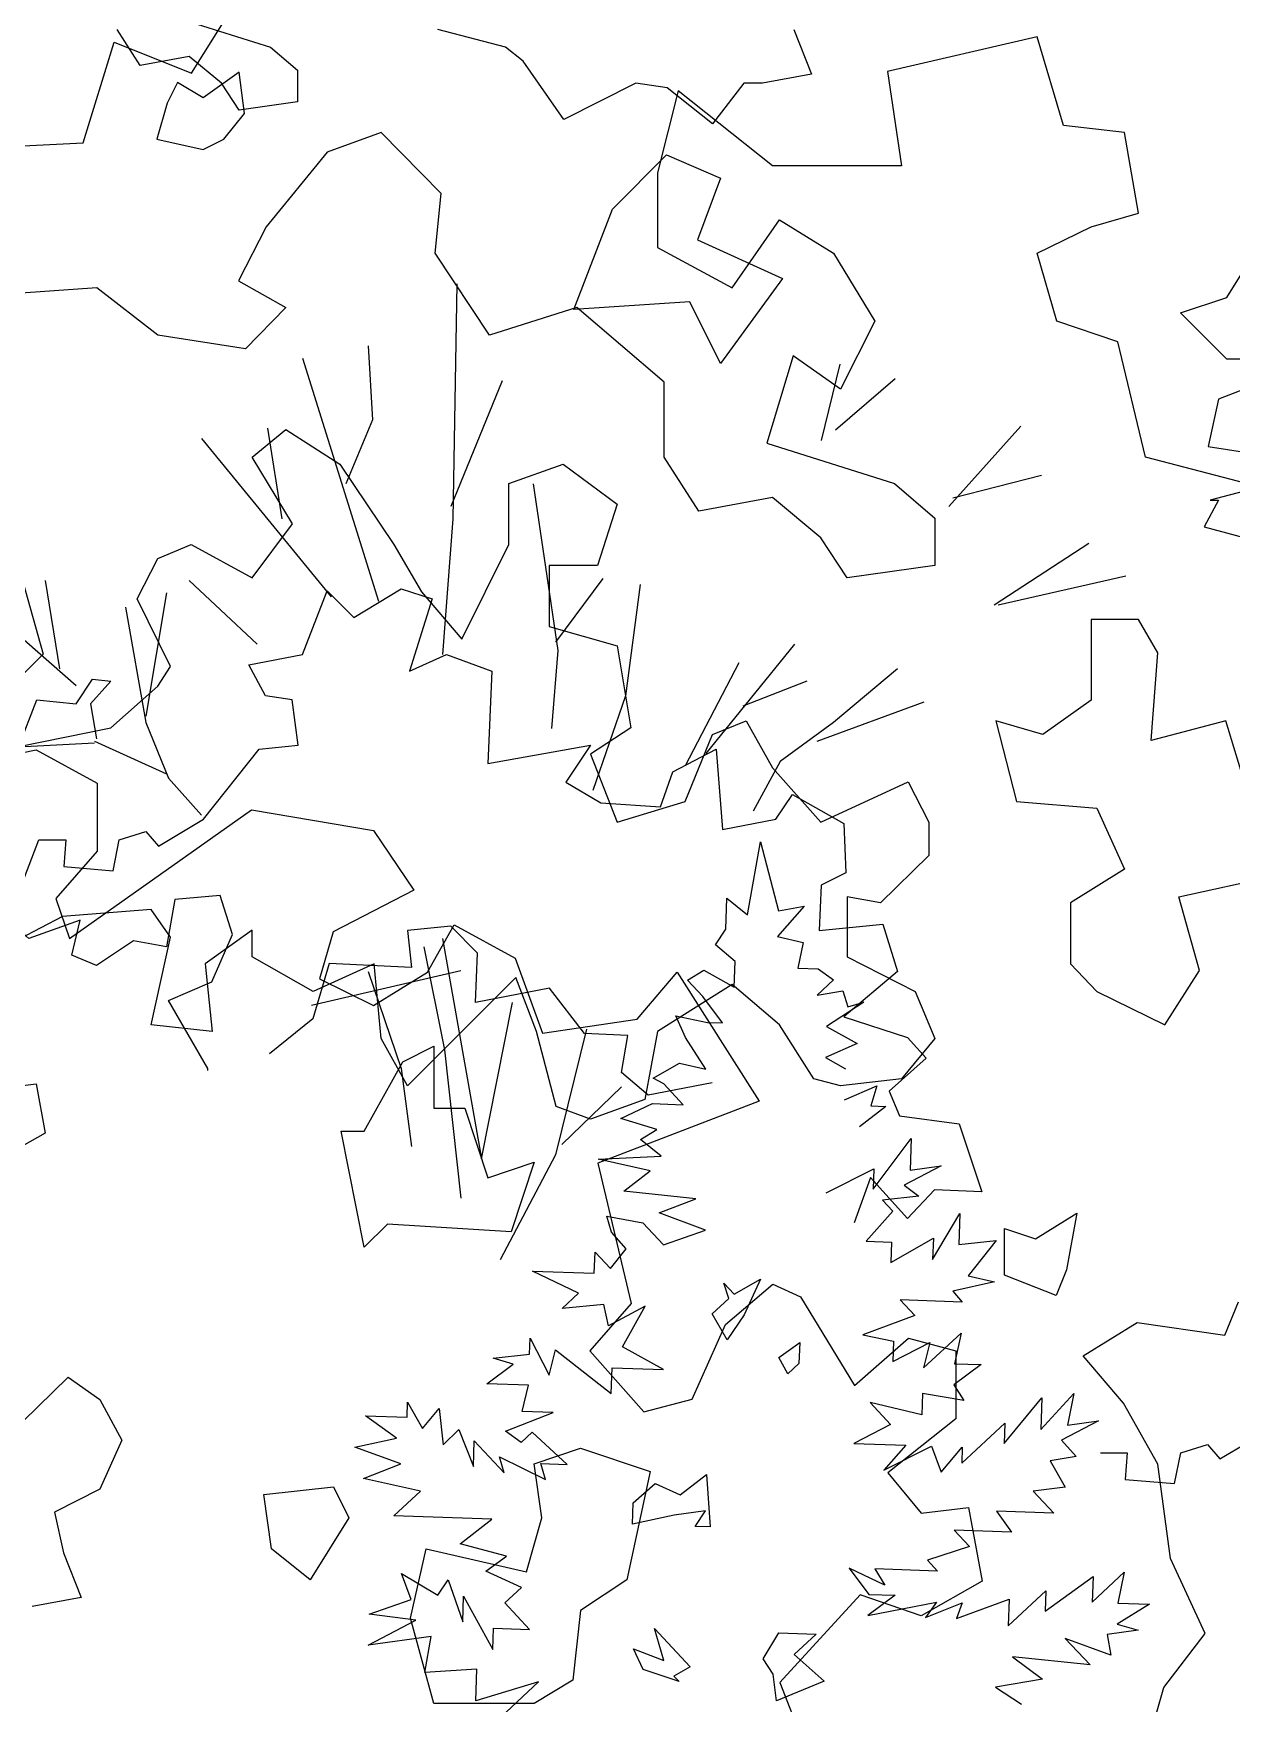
# Model space of a CAD drawing. Header units: inches. Extents: x 11.9 to 85.3, y 21.1 to 37.4.
# Drawn here: x 14.7854 to 15.0609, y 22.7362 to 23.1203 of the extents above; entities that cross this region are included whole.
import ezdxf

# ---------------------------------------------------------------- set-up
doc = ezdxf.new("R2010")
doc.units = ezdxf.units.IN
doc.header["$MEASUREMENT"] = 0
doc.layers.add('CAY', color=94, linetype='Continuous')
doc.layers.add('CAY-3', color=61, linetype='Continuous')

# ---------------------------------------------------------------- blocks, each defined once
blk = doc.blocks.new('A$C76451831')
at = {"layer": 'CAY'}
for p, q in [((1555.95, 1922.74), (1566.56, 1884.99)), ((1566.56, 1884.99), (1545.34, 1863.75)), ((1548.87, 1833.08), (1563.02, 1836.03)), ((1563.02, 1836.03), (1594.27, 1818.92)), ((1594.27, 1818.92), (1594.27, 1784.12)), ((1580.12, 1739.29), (1673.28, 1805.36)), ((1673.28, 1805.36), (1735.78, 1794.74)), ((1735.78, 1794.74), (1756.42, 1764.07)), ((1594.27, 1784.12), (1573.05, 1759.94)), ((1756.42, 1764.07), (1715.15, 1742.83)), ((1573.05, 1759.94), (1580.12, 1739.29)), ((1763.5, 1722.19), (1777.06, 1746.37)), ((1777.06, 1746.37), (1808.31, 1729.27)), ((1715.15, 1742.83), (1708.07, 1718.65)), ((1808.31, 1729.27), (1822.46, 1690.92)), ((1735.78, 1705.08), (1763.5, 1722.19)), ((1870.81, 1698), (1891.44, 1722.19)), ((1891.44, 1722.19), (1933.31, 1656.12)), ((1708.07, 1718.65), (1735.78, 1705.08)), ((1822.46, 1690.92), (1870.81, 1698)), ((1933.31, 1656.12), (1850.76, 1624.27)), ((1850.76, 1624.27), (1867.86, 1552.31)), ((1916.21, 1541.69), (1940.38, 1562.33)), ((1940.38, 1562.33), (1954.53, 1555.85)), ((1867.86, 1552.31), (1846.63, 1528.12)), ((1954.53, 1555.85), (1982.25, 1510.43)), ((2171.92, 1536.12), (2178.99, 1553.22)), ((1899.11, 1503.35), (1916.21, 1541.69)), ((2099.39, 1525.5), (2127.11, 1542.61)), ((2127.11, 1542.61), (2171.92, 1536.12)), ((1982.25, 1510.43), (2009.96, 1534.61)), ((2009.96, 1534.61), (2034.13, 1528.12)), ((1846.63, 1528.12), (1874.34, 1496.86)), ((2034.13, 1528.12), (2034.13, 1493.32)), ((2120.03, 1501.32), (2099.39, 1525.5)), ((1874.34, 1496.86), (1899.11, 1503.35)), ((2137.72, 1470.05), (2120.03, 1501.32)), ((2034.13, 1493.32), (1999.34, 1465.6)), ((1999.34, 1465.6), (2016.44, 1444.95)), ((2144.2, 1421.69), (2137.72, 1470.05)), ((2016.44, 1444.95), (2040.62, 1447.9)), ((2040.62, 1447.9), (2047.69, 1410.15)), ((2161.89, 1383.34), (2144.2, 1421.69)), ((2047.69, 1410.15), (2016.44, 1392.45)), ((1985.19, 1403.07), (1943.92, 1358.24)), ((2016.44, 1392.45), (1985.19, 1403.07)), ((2140.67, 1355.62), (2161.89, 1383.34)), ((1943.92, 1358.24), (1957.48, 1323.44)), ((2130.64, 1320.82), (2140.67, 1355.62)), ((5192.62, 1187.04), (5205.28, 1219.73)), ((5205.28, 1219.73), (5218.99, 1206.02)), ((5218.99, 1206.02), (5243.25, 1220.79)), ((5243.25, 1220.79), (5259.07, 1215.51)), ((5259.07, 1215.51), (5247.46, 1178.6)), ((5165.2, 1181.76), (5192.62, 1187.04)), ((5173.64, 1165.94), (5165.2, 1181.76)), ((5247.46, 1178.6), (5266.45, 1187.04)), ((5266.45, 1187.04), (5289.65, 1178.6)), ((5289.65, 1178.6), (5287.54, 1131.14)), ((5187.35, 1163.83), (5173.64, 1165.94)), ((5190.51, 1140.63), (5187.35, 1163.83)), ((5142, 1102.66), (5170.47, 1138.52)), ((5170.47, 1138.52), (5190.51, 1140.63)), ((5287.54, 1131.14), (5340.28, 1140.63)), ((5340.28, 1140.63), (5327.62, 1121.65)), ((5382.46, 1126.92), (5404.61, 1138.52)), ((5404.61, 1138.52), (5407.78, 1097.39)), ((5327.62, 1121.65), (5345.55, 1111.1)), ((5376.14, 1108.99), (5382.46, 1126.92)), ((5435.2, 1102.66), (5443.64, 1115.32)), ((5443.64, 1115.32), (5470, 1100.55)), ((5345.55, 1111.1), (5376.14, 1108.99)), ((5098.75, 1092.12), (5112.46, 1096.33)), ((5112.46, 1096.33), (5118.79, 1088.95)), ((5118.79, 1088.95), (5142, 1102.66)), ((5407.78, 1097.39), (5435.2, 1102.66)), ((5470, 1100.55), (5471.06, 1075.24)), ((5057.62, 1092.12), (5071.33, 1092.12)), ((5071.33, 1092.12), (5070.28, 1078.4)), ((5095.59, 1076.3), (5098.75, 1092.12)), ((5420.6, 1053.63), (5427.34, 1091.02)), ((5427.34, 1091.02), (5436.53, 1055.8)), ((5070.28, 1078.4), (5095.59, 1076.3)), ((5471.06, 1075.24), (5458.4, 1068.91)), ((5409.47, 1046.31), (5410.02, 1062.16)), ((5410.02, 1062.16), (5420.6, 1053.63)), ((5458.4, 1068.91), (5457.35, 1045.71)), ((5449.75, 1058.05), (5436.08, 1042.67)), ((5436.53, 1055.8), (5449.75, 1058.05)), ((5268.56, 1047.82), (5246.41, 1045.71)), ((5246.41, 1045.71), (5248.52, 1026.72)), ((5282.27, 1034.11), (5268.56, 1047.82)), ((5404.2, 1038.34), (5409.47, 1046.31)), ((5457.35, 1045.71), (5490.04, 1048.87)), ((5490.04, 1048.87), (5497.42, 1024.62)), ((5414.33, 1029.82), (5404.2, 1038.34)), ((5436.08, 1042.67), (5449.11, 1039.49)), ((5449.11, 1039.49), (5446.38, 1026.44)), ((5206.33, 1028.83), (5197.89, 1000.36)), ((5248.52, 1026.72), (5206.33, 1028.83)), ((5281.21, 1008.8), (5282.27, 1034.11)), ((5413.87, 1016.69), (5414.33, 1029.82)), ((5273.84, 1025.02), (5197.19, 1007.32)), ((5389.98, 1020.25), (5398.31, 1025.4)), ((5397.84, 1011.81), (5389.98, 1020.25)), ((5398.31, 1025.4), (5413.87, 1016.69)), ((5446.38, 1026.44), (5456.79, 1026.07)), ((5464.75, 1020.36), (5456.32, 1012.49)), ((5456.79, 1026.07), (5464.75, 1020.36)), ((5497.42, 1024.62), (5470, 1001.41)), ((5319.18, 1016.18), (5281.21, 1008.8)), ((5337.11, 992.97), (5319.18, 1016.18)), ((5407.79, 998.32), (5397.84, 1011.81)), ((5456.32, 1012.49), (5469.54, 1014.75)), ((5469.54, 1014.75), (5471.97, 1006.5)), ((5388.95, 990.82), (5383.9, 1001.87)), ((5383.9, 1001.87), (5400.1, 998.59)), ((5480.21, 1008.94), (5461.2, 996.45)), ((5470, 1001.41), (5502.7, 990.87)), ((5471.97, 1006.5), (5480.21, 1008.94)), ((5197.89, 1000.36), (5175.75, 982.43)), ((5359.26, 991.92), (5337.11, 992.97)), ((5400.1, 998.59), (5407.79, 998.32)), ((5461.2, 996.45), (5476.75, 987.75)), ((5356.1, 972.94), (5359.26, 991.92)), ((5399.26, 974.59), (5388.95, 990.82)), ((5476.75, 987.75), (5460.64, 980.61)), ((5502.7, 990.87), (5512.19, 980.32)), ((5372.37, 970.09), (5385.78, 977.78)), ((5385.78, 977.78), (5399.26, 974.59)), ((5460.64, 980.61), (5470.86, 974.81)), ((5512.19, 980.32), (5493.21, 963.44)), ((5040.01, 965.12), (5056.12, 967.09)), ((5056.12, 967.09), (5060.84, 941.92)), ((5369.81, 961.33), (5356.1, 972.94)), ((5402.5, 967.66), (5369.81, 961.33)), ((5377.7, 967.18), (5372.37, 970.09)), ((5387.75, 956.41), (5377.7, 967.18)), ((5470.31, 958.96), (5486.87, 966.09)), ((5486.87, 966.09), (5483.79, 955.77)), ((5493.21, 963.44), (5498.48, 950.79)), ((5355.78, 949.36), (5371.91, 956.96)), ((5371.91, 956.96), (5387.75, 956.41)), ((5491.49, 955.5), (5477.98, 945.09)), ((5483.79, 955.77), (5491.49, 955.5)), ((5498.48, 950.79), (5529.07, 946.57)), ((5060.84, 941.92), (5040.01, 930.13)), ((5374.16, 943.73), (5355.78, 949.36)), ((5365.83, 938.58), (5374.16, 943.73)), ((5529.07, 946.57), (5540.67, 911.76)), ((5376.41, 930.06), (5365.83, 938.58)), ((5485.02, 913.12), (5504.51, 939.18)), ((5504.51, 939.18), (5503.94, 922.88)), ((5344.18, 928.46), (5376.41, 930.06)), ((5370.71, 922.55), (5344.18, 928.46)), ((5519.88, 925.04), (5500.96, 915.28)), ((5503.94, 922.88), (5519.88, 925.04)), ((5357.2, 912.14), (5370.71, 922.55)), ((5460.94, 911.24), (5485.39, 923.53)), ((5483.71, 919.15), (5475.28, 895.94)), ((5502.7, 898.05), (5483.71, 919.15)), ((5485.39, 923.53), (5485.02, 913.12)), ((5394.22, 908.13), (5357.2, 912.14)), ((5375.39, 901.08), (5394.22, 908.13)), ((5508.46, 909.58), (5489.81, 907.51)), ((5489.81, 907.51), (5495.05, 901.89)), ((5500.96, 915.28), (5508.46, 909.58)), ((5516.41, 912.82), (5502.7, 898.05)), ((5540.67, 911.76), (5516.41, 912.82)), ((5351.03, 891.05), (5348.6, 899.29)), ((5348.6, 899.29), (5367.06, 895.93)), ((5399.1, 892.09), (5375.39, 901.08)), ((5495.05, 901.89), (5481.37, 886.5)), ((5515.49, 877.14), (5529.45, 900.68)), ((5529.45, 900.68), (5528.9, 884.84)), ((5358.44, 882.63), (5351.03, 891.05)), ((5367.06, 895.93), (5377.54, 884.68)), ((5377.54, 884.68), (5399.1, 892.09)), ((5350.38, 872.48), (5358.44, 882.63)), ((5481.37, 886.5), (5494.5, 886.04)), ((5494.14, 875.62), (5515.87, 888.01)), ((5494.5, 886.04), (5494.14, 875.62)), ((5515.87, 888.01), (5515.49, 877.14)), ((5528.9, 884.84), (5548, 886.89)), ((5548, 886.89), (5533.78, 868.8)), ((5342.14, 870.05), (5342.52, 880.92)), ((5342.52, 880.92), (5350.38, 872.48)), ((5310.45, 871.16), (5342.14, 870.05)), ((5334.08, 859.91), (5310.45, 871.16)), ((5547.26, 865.61), (5525.8, 860.92)), ((5533.78, 868.8), (5547.26, 865.61)), ((5325.65, 852.04), (5334.08, 859.91)), ((5498.9, 856.42), (5506.33, 848.45)), ((5530.59, 855.31), (5498.9, 856.42)), ((5525.8, 860.92), (5530.59, 855.31)), ((5347.01, 854.01), (5325.65, 852.04)), ((5349.35, 843.05), (5347.01, 854.01)), ((5368.29, 853.27), (5349.35, 843.05)), ((5356.68, 832.37), (5368.29, 853.27)), ((5506.33, 848.45), (5479.7, 838.5)), ((5510.83, 821.55), (5530.03, 839.46)), ((5530.03, 839.46), (5526.76, 823.71)), ((5308.97, 828.6), (5309.25, 836.75)), ((5309.25, 836.75), (5319.01, 817.82)), ((5319.01, 817.82), (5322.19, 830.85)), ((5322.19, 830.85), (5350.86, 808.55)), ((5377.57, 820.76), (5356.68, 832.37)), ((5479.7, 838.5), (5495.44, 835.23)), ((5495.44, 835.23), (5495.08, 824.82)), ((5495.08, 824.82), (5514, 834.58)), ((5514, 834.58), (5510.83, 821.55)), ((5287.14, 813.49), (5300.63, 823.45)), ((5290.32, 826.53), (5308.97, 828.6)), ((5300.63, 823.45), (5290.32, 826.53)), ((5350.86, 808.55), (5351.32, 821.68)), ((5351.32, 821.68), (5377.57, 820.76)), ((5540.34, 823.24), (5526.38, 812.84)), ((5526.76, 823.71), (5540.34, 823.24)), ((5049.44, 794.06), (5072.63, 816.87)), ((5072.63, 816.87), (5088.75, 805.47)), ((5308.42, 812.75), (5287.14, 813.49)), ((5088.75, 805.47), (5100.15, 784.63)), ((5305.23, 799.26), (5308.42, 812.75)), ((5510.37, 808.42), (5509.99, 797.55)), ((5531.55, 804.96), (5510.37, 808.42)), ((5526.38, 812.84), (5531.55, 804.96)), ((5552.08, 782.93), (5571.47, 806.28)), ((5570.9, 789.98), (5587.86, 808.43)), ((5571.47, 806.28), (5570.9, 789.98)), ((5587.86, 808.43), (5584.57, 792.23)), ((5240.86, 785.64), (5224.94, 797.08)), ((5224.94, 797.08), (5246.21, 796.33)), ((5246.21, 796.33), (5246.48, 804.03)), ((5246.48, 804.03), (5254.17, 790.62)), ((5254.17, 790.62), (5262.68, 800.75)), ((5262.68, 800.75), (5264.75, 782.09)), ((5296.71, 789.13), (5321.07, 798.71)), ((5321.07, 798.71), (5305.23, 799.26)), ((5509.99, 797.55), (5483.48, 803.92)), ((5483.48, 803.92), (5493.96, 792.67)), ((5264.75, 782.09), (5272.73, 789.97)), ((5272.73, 789.97), (5280.23, 771.12)), ((5304.67, 783.41), (5296.71, 789.13)), ((5310.29, 788.66), (5304.67, 783.41)), ((5328.3, 772.16), (5310.29, 788.66)), ((5493.96, 792.67), (5475.04, 782.9)), ((5530.42, 772.81), (5552.44, 793.35)), ((5552.44, 793.35), (5552.08, 782.93)), ((5600.51, 794.39), (5581.59, 784.62)), ((5584.57, 792.23), (5600.51, 794.39)), ((5100.15, 784.63), (5088.75, 759.46)), ((5219.39, 780.95), (5240.86, 785.64)), ((5243.11, 772.42), (5219.39, 780.95)), ((5280.23, 771.12), (5280.68, 784.25)), ((5280.68, 784.25), (5295.97, 767.85)), ((5475.04, 782.9), (5501.74, 781.97)), ((5501.74, 781.97), (5490.42, 769.22)), ((5490.42, 769.22), (5514.87, 781.51)), ((5514.87, 781.51), (5519.84, 768.19)), ((5519.84, 768.19), (5530.71, 780.96)), ((5530.71, 780.96), (5530.42, 772.81)), ((5581.59, 784.62), (5589, 776.2)), ((5223.82, 764.93), (5243.11, 772.42)), ((5295.97, 767.85), (5293.54, 776.09)), ((5293.54, 776.09), (5317.15, 764.39)), ((5314.72, 772.64), (5328.3, 772.16)), ((5317.15, 764.39), (5314.72, 772.64)), ((5589, 776.2), (5575.78, 773.95)), ((5575.78, 773.95), (5583.47, 760.53)), ((5253.05, 758.47), (5223.82, 764.93)), ((5088.75, 759.46), (5065.56, 747.66)), ((5239.46, 745.8), (5253.05, 758.47)), ((5583.47, 760.53), (5567.08, 758.38)), ((5567.08, 758.38), (5577.56, 747.14)), ((5065.56, 747.66), (5070.27, 726.82)), ((5289.7, 744.04), (5239.46, 745.8)), ((5577.56, 747.14), (5548.14, 748.16)), ((5548.14, 748.16), (5555.93, 737.47)), ((5273.4, 731.46), (5289.7, 744.04)), ((5526.51, 738.49), (5534.37, 730.06)), ((5555.93, 737.47), (5526.51, 738.49)), ((5297.2, 725.19), (5273.4, 731.46)), ((5534.37, 730.06), (5512.83, 723.1)), ((5070.27, 726.82), (5079.31, 704.01)), ((5286.51, 717.41), (5297.2, 725.19)), ((5472.81, 719.06), (5482.76, 705.57)), ((5491.08, 710.26), (5472.81, 719.06)), ((5512.83, 723.1), (5518.07, 717.48)), ((5248.39, 702.87), (5243.42, 716.19)), ((5243.42, 716.19), (5262.06, 705.11)), ((5262.06, 705.11), (5267.32, 713.09)), ((5267.32, 713.09), (5274.73, 691.52)), ((5304.79, 709.06), (5286.51, 717.41)), ((5518.07, 717.48), (5485.93, 718.6)), ((5485.93, 718.6), (5491.08, 710.26)), ((5573.09, 696.97), (5597.73, 714.7)), ((5597.27, 701.57), (5613.66, 716.86)), ((5597.73, 714.7), (5597.27, 701.57)), ((5613.66, 716.86), (5610.39, 701.11)), ((5079.31, 704.01), (5054.16, 699.29)), ((5226.83, 695.46), (5248.39, 702.87)), ((5274.73, 691.52), (5275.19, 704.66)), ((5275.19, 704.66), (5290.09, 677.39)), ((5296.36, 701.2), (5304.79, 709.06)), ((5496.34, 705.09), (5482.38, 694.7)), ((5482.76, 705.57), (5496.34, 705.09)), ((5527.64, 693.12), (5554.72, 703.05)), ((5554.25, 689.47), (5573.45, 707.39)), ((5554.72, 703.05), (5554.25, 689.47)), ((5573.45, 707.39), (5573.09, 696.97)), ((5250.74, 692.36), (5226.83, 695.46)), ((5309.03, 687.61), (5296.36, 701.2)), ((5482.38, 694.7), (5517.52, 701.63)), ((5517.52, 701.63), (5511.8, 693.67)), ((5511.8, 693.67), (5530.64, 701.17)), ((5530.64, 701.17), (5527.64, 693.12)), ((5626.69, 700.54), (5610.01, 690.24)), ((5610.39, 701.11), (5626.69, 700.54)), ((5226.28, 679.62), (5250.74, 692.36)), ((5290.09, 677.39), (5290.47, 688.25)), ((5290.47, 688.25), (5309.03, 687.61)), ((5620.78, 687.15), (5604.85, 684.98)), ((5604.85, 684.98), (5606.74, 674.49)), ((5610.01, 690.24), (5620.78, 687.15)), ((5258.6, 683.93), (5226.28, 679.62)), ((5255.24, 665.46), (5258.6, 683.93)), ((5606.74, 674.49), (5583.48, 683.01)), ((5583.48, 683.01), (5596.14, 669.42)), ((5596.14, 669.42), (5556.41, 673.53)), ((5556.41, 673.53), (5571.87, 662.11)), ((5282.04, 667.24), (5255.24, 665.46)), ((5281.47, 650.94), (5282.04, 667.24)), ((5313.53, 660.7), (5281.47, 650.94)), ((5291.51, 640.16), (5313.53, 660.7)), ((5571.87, 662.11), (5547.71, 657.97)), ((5547.71, 657.97), (5561, 649.34))]:
    blk.add_line(p, q, dxfattribs=at)
for points in [[(5686.21, 1327.31), (5661.96, 1317.82), (5656.68, 1293.56), (5684.1, 1289.34)], [(5677.78, 1271.41), (5657.74, 1266.14), (5661.96, 1266.14), (5654.57, 1252.43), (5682, 1245.05)], [(5271.72, 1376.88), (5269.61, 1256.65), (5264.34, 1187.04)], [(5226.37, 1345.24), (5228.48, 1307.27), (5214.77, 1274.58)], [(5192.62, 1338.91), (5231.64, 1214.46)], [(5467.89, 1335.75), (5458.4, 1296.72)], [(5294.92, 1327.31), (5268.56, 1262.97)], [(5496.37, 1328.37), (5465.78, 1302)], [(5174.69, 1303.05), (5182.07, 1256.65)], [(5560.71, 1304.11), (5523.79, 1262.97)], [(5140.94, 1297.78), (5207.39, 1216.57)], [(5571.25, 1278.8), (5525.9, 1267.19)], [(5310.75, 1274.58), (5323.4, 1189.15), (5320.24, 1149.07)], [(5595.51, 1243.99), (5547, 1212.35)], [(5060.78, 1225.01), (5068.17, 1179.65)], [(5134.61, 1225.01), (5169.42, 1192.31)], [(5346.6, 1226.06), (5322.35, 1193.37)], [(5614.5, 1227.12), (5549.1, 1212.35)], [(5017.54, 1222.9), (5076.6, 1171.22)], [(5123.01, 1218.68), (5112.46, 1155.4)], [(5365.59, 1222.9), (5358.21, 1165.94), (5341.33, 1117.43)], [(5101.92, 1211.3), (5112.46, 1152.23), (5124.07, 1123.76), (5140.94, 1104.77)], [(5444.69, 1192.31), (5399.34, 1136.41)], [(5416.21, 1182.82), (5388.79, 1130.08)], [(5086.1, 1141.69), (5047.07, 1139.58), (5056.57, 1163.83), (5076.6, 1161.72), (5085.04, 1174.38), (5094.53, 1173.33), (5083.99, 1161.72), (5087.15, 1143.8)], [(5451.02, 1173.33), (5418.32, 1160.67)], [(5497.42, 1179.65), (5464.73, 1152.23), (5437.31, 1132.19), (5423.6, 1106.88)], [(5456.29, 1142.74), (5511.14, 1162.78)], [(5086.1, 1142.74), (5123.01, 1125.87)], [(5144.1, 973.99), (5144.1, 975.05), (5124.07, 1009.85), (5146.21, 1019.34), (5156.76, 1043.6), (5150.43, 1063.64), (5127.23, 1061.53), (5123.01, 1037.27), (5106.14, 1040.44), (5087.15, 1027.78), (5074.5, 1033.05), (5078.71, 1050.98), (5052.35, 1041.49), (5041.8, 1050.98), (5057.62, 1092.12)], [(5254.85, 1037.27), (5265.39, 984.54), (5273.83, 908.6)], [(5264.34, 1041.49), (5284.38, 928.64), (5300.2, 1008.8)], [(5226.37, 1024.62), (5243.25, 975.05), (5248.52, 934.97)], [(5338.17, 995.08), (5322.35, 930.75), (5293.87, 876.96)], [(5356.1, 965.55), (5325.51, 936.02)], [(5441.39, 818.53), (5436.7, 826.86), (5447.39, 834.64), (5447.01, 823.78), (5441.39, 818.53)]]:
    blk.add_lwpolyline(points, dxfattribs=at)
for points in [[(1750.85, 1676.24), (1766.68, 1684.16), (1766.68, 1652.48), (1782.52, 1652.48), (1794.4, 1616.83), (1818.15, 1624.76), (1806.27, 1589.11), (1742.93, 1593.07), (1731.05, 1581.19), (1719.18, 1640.6), (1731.05, 1640.6)], [(5162.85, 1464.3), (5160.21, 1485.42), (5141.73, 1472.22), (5128.54, 1480.14), (5123.26, 1469.58), (5117.98, 1451.09), (5141.73, 1445.81), (5152.29, 1451.09)], [(1754.81, 1391.09), (1762.72, 1426.73), (1814.19, 1414.85), (1822.11, 1442.57), (1818.15, 1470.3), (1841.9, 1478.22), (1877.53, 1466.34), (1865.66, 1410.89), (1841.9, 1395.05), (1837.94, 1359.4), (1818.15, 1347.52), (1766.68, 1347.52)], [(1683.55, 1426.73), (1679.59, 1454.45), (1715.22, 1458.41), (1723.14, 1442.57), (1703.34, 1410.89)], [(5351.45, 1415.29), (5379.17, 1443.01), (5406.88, 1431.13), (5395, 1399.44), (5438.55, 1379.64), (5406.88, 1336.08), (5391.04, 1367.76), (5331.66, 1363.8)], [(5552.38, 869.17), (5552.38, 892.93), (5568.21, 887.65), (5589.33, 900.85), (5584.05, 871.81), (5578.77, 858.61)], [(5402.59, 849.35), (5411.02, 857.22), (5408.57, 865.01), (5413.82, 859.39), (5427.23, 867.08), (5418.88, 848.78), (5410.28, 835.94)], [(5401.49, 740.14), (5393.8, 740.41), (5399.06, 748.38), (5383.13, 746.22), (5361.67, 741.53), (5362.05, 752.4), (5373.27, 762.43), (5386.21, 756.54), (5399.71, 766.95)], [(5385.59, 660.91), (5367.22, 666.99), (5362.15, 677.59), (5377.8, 671.61), (5372.94, 688.09), (5391.29, 668.41), (5382.97, 663.72)], [(5433.75, 664.66), (5428.59, 672.55), (5436.76, 685.87), (5455.77, 685.2), (5444.52, 674.72), (5459.91, 661.03), (5435.54, 651)]]:
    blk.add_lwpolyline(points, close=True, dxfattribs=at)
at = {"layer": 'CAY-3'}
for p, q in [((3473.12, 650.62), (3396.47, 632.92)), ((3486.69, 605.2), (3473.12, 650.62)), ((3396.47, 632.92), (3403.55, 584.56)), ((3289.16, 622.9), (3278.55, 581.02)), ((3337.51, 584.56), (3289.16, 622.9)), ((3137.04, 601.66), (3109.33, 591.63)), ((3167.7, 570.4), (3137.04, 601.66)), ((3517.94, 601.66), (3486.69, 605.2)), ((3525.01, 560.37), (3517.94, 601.66)), ((3109.33, 591.63), (3078.08, 553.29)), ((3403.55, 584.56), (3337.51, 584.56)), ((3278.55, 581.02), (3278.55, 542.68)), ((3164.75, 539.73), (3167.7, 570.4)), ((3316.87, 522.03), (3341.05, 556.83)), ((3341.05, 556.83), (3368.76, 539.73)), ((3500.84, 553.29), (3525.01, 560.37)), ((3078.08, 553.29), (3063.93, 525.57)), ((3473.12, 539.73), (3500.84, 553.29)), ((3192.46, 497.85), (3164.75, 539.73)), ((3278.55, 542.68), (3316.87, 522.03)), ((3368.76, 539.73), (3389.99, 504.92)), ((3483.15, 504.92), (3473.12, 539.73)), ((2991.4, 522.03), (2890.19, 514.94)), ((3022.65, 497.85), (2991.4, 522.03)), ((3063.93, 525.57), (3088.1, 512)), ((3088.1, 512), (3067.46, 490.77)), ((3237.28, 512), (3192.46, 497.85)), ((3282.09, 473.66), (3237.28, 512)), ((3389.99, 504.92), (3372.3, 470.12)), ((3514.4, 494.31), (3483.15, 504.92)), ((3067.46, 490.77), (3022.65, 497.85)), ((3528.55, 435.32), (3514.4, 494.31)), ((3348.12, 487.23), (3334.56, 442.4)), ((3372.3, 470.12), (3348.12, 487.23)), ((3282.09, 435.32), (3282.09, 473.66)), ((3071, 435.32), (3088.1, 449.48)), ((3088.1, 449.48), (3115.81, 431.78)), ((3334.56, 442.4), (3400.01, 421.75)), ((3091.64, 401.11), (3071, 435.32)), ((3115.81, 431.78), (3143.53, 390.49)), ((3202.49, 421.75), (3230.2, 431.78)), ((3230.2, 431.78), (3257.91, 411.14)), ((3299.78, 407.6), (3282.09, 435.32)), ((3580.44, 421.75), (3528.55, 435.32)), ((3202.49, 390.49), (3202.49, 421.75)), ((3400.01, 421.75), (3420.65, 404.06)), ((3257.91, 411.14), (3247.89, 379.87)), ((3337.51, 414.68), (3299.78, 407.6)), ((3362.28, 394.03), (3337.51, 414.68)), ((3420.65, 404.06), (3420.65, 379.87)), ((3071, 373.39), (3091.64, 401.11)), ((3375.84, 373.39), (3362.28, 394.03)), ((3022.65, 383.41), (3039.75, 390.49)), ((3039.75, 390.49), (3071, 373.39)), ((3143.53, 390.49), (3157.68, 366.31)), ((3178.31, 342.12), (3202.49, 390.49)), ((3012.04, 362.77), (3022.65, 383.41)), ((3223.12, 379.87), (3223.12, 348.61)), ((3247.89, 379.87), (3223.12, 379.87)), ((3420.65, 379.87), (3375.84, 373.39)), ((3029.14, 327.97), (3012.04, 362.77)), ((3157.68, 366.31), (3178.31, 342.12)), ((3223.12, 348.61), (3257.91, 338.58)), ((3257.91, 338.58), (3264.99, 296.7)), ((3022.65, 317.94), (3029.14, 327.97)), ((2998.48, 296.7), (3022.65, 317.94)), ((3306.85, 293.16), (3323.95, 300.24)), ((3323.95, 300.24), (3337.51, 276.06)), ((2897.27, 276.04), (2998.48, 296.7)), ((3264.99, 296.7), (3244.35, 283.14)), ((3292.7, 258.95), (3306.85, 293.16)), ((3244.35, 283.14), (3257.91, 248.33)), ((3337.51, 276.06), (3362.28, 248.33)), ((3362.28, 248.33), (3407.09, 268.98)), ((3407.09, 268.98), (3417.7, 248.33)), ((3257.91, 248.33), (3292.7, 258.95)), ((3417.7, 248.33), (3417.7, 231.23)), ((3417.7, 231.23), (3392.94, 207.04)), ((3375.84, 209.99), (3375.84, 179.32)), ((3392.94, 207.04), (3375.84, 209.99)), ((2973.71, 199.97), (2873.1, 147.45)), ((3019.12, 203.5), (2973.71, 199.97)), ((3029.14, 189.35), (3019.12, 203.5)), ((3019.12, 144.52), (3029.14, 189.35)), ((3071, 192.89), (3046.83, 175.78)), ((3071, 179.32), (3071, 192.89)), ((3046.83, 175.78), (3050.37, 140.98)), ((3102.25, 161.62), (3071, 179.32)), ((3133.5, 175.78), (3102.25, 161.62)), ((3137.04, 137.44), (3133.5, 175.78)), ((3375.84, 179.32), (3410.62, 161.62)), ((3206.03, 168.7), (3181.85, 144.52)), ((3216.64, 140.98), (3206.03, 168.7)), ((3316.87, 165.16), (3278.55, 140.98)), ((3341.05, 144.52), (3316.87, 165.16)), ((3410.62, 161.62), (3420.65, 137.44)), ((3050.37, 140.98), (3019.12, 144.52)), ((3150.6, 113.26), (3137.04, 137.44)), ((3181.85, 144.52), (3150.6, 113.26)), ((3226.66, 102.64), (3216.64, 140.98)), ((3278.55, 140.98), (3272.06, 106.18)), ((3358.74, 116.79), (3341.05, 144.52)), ((3420.65, 137.44), (3403.55, 116.79)), ((3372.3, 113.26), (3358.74, 116.79)), ((3403.55, 116.79), (3372.3, 113.26)), ((3272.06, 106.18), (3244.35, 96.15)), ((3244.35, 96.15), (3226.66, 102.64))]:
    blk.add_line(p, q, dxfattribs=at)
for points in [[(6919.33, 654.36), (6928.37, 631.55), (6903.21, 626.83), (6893.78, 626.83), (6877.66, 605.99), (6854.47, 624.47), (6838.36, 626.83), (6801.41, 608.35), (6780.57, 638.23), (6771.53, 645.31), (6736.94, 654.36)], [(6607.62, 659.07), (6651.25, 645.31), (6665.01, 633.51), (6665.01, 617.39), (6635.13, 613.07), (6626.09, 626.83), (6609.58, 640.59), (6584.43, 635.87), (6572.63, 654.36)], [(5601.46, 778.11), (5615.17, 778.11), (5614.12, 764.39), (5639.43, 762.29), (5642.59, 778.11), (5656.3, 782.32), (5662.63, 774.94), (5685.84, 788.65)]]:
    blk.add_lwpolyline(points, dxfattribs=at)
for points in [[(3039.82, 631.98), (3059.62, 663.66), (2980.44, 719.11), (2862.13, 645.53), (2870.05, 633.65), (2858.17, 590.08), (2984.4, 596.33), (3000.23, 647.82)], [(3570.31, 517.12), (3590.11, 548.81), (3625.74, 540.89), (3645.53, 564.65), (3721.57, 492.22), (3753.24, 492.22), (3745.33, 456.57), (3641.57, 485.44), (3645.53, 445.83), (3617.82, 441.87), (3609.9, 449.79), (3609.9, 485.44), (3570.31, 485.44), (3546.56, 509.2)], [(3535.03, 335.04), (3525.01, 352.15), (3500.84, 352.15), (3500.84, 310.86), (3476.07, 293.16), (3451.9, 300.24), (3462.51, 258.95), (3503.78, 255.41), (3517.94, 224.15), (3490.22, 207.04), (3490.22, 175.78), (3503.78, 161.62), (3538.57, 144.52), (3556.26, 172.24), (3545.65, 209.99), (3594, 220.61), (3614.63, 241.26), (3580.44, 265.44), (3569.82, 300.24), (3531.5, 290.21)]]:
    blk.add_lwpolyline(points, close=True, dxfattribs=at)

msp = doc.modelspace()

# ---------------------------------------------------------------- block references
at = {"layer": 'CAY', "xscale": 0.0004489089019145984, "yscale": 0.0004489089019145984, "zscale": 0.0004489089019145984}
for p in [(11.85412, 22.82744), (13.45711, 22.82744), (12.51623, 22.44458), (14.08437, 22.13133)]:
    msp.add_blockref('A$C76451831', p, dxfattribs=at)

doc.saveas('drawing.dxf')
